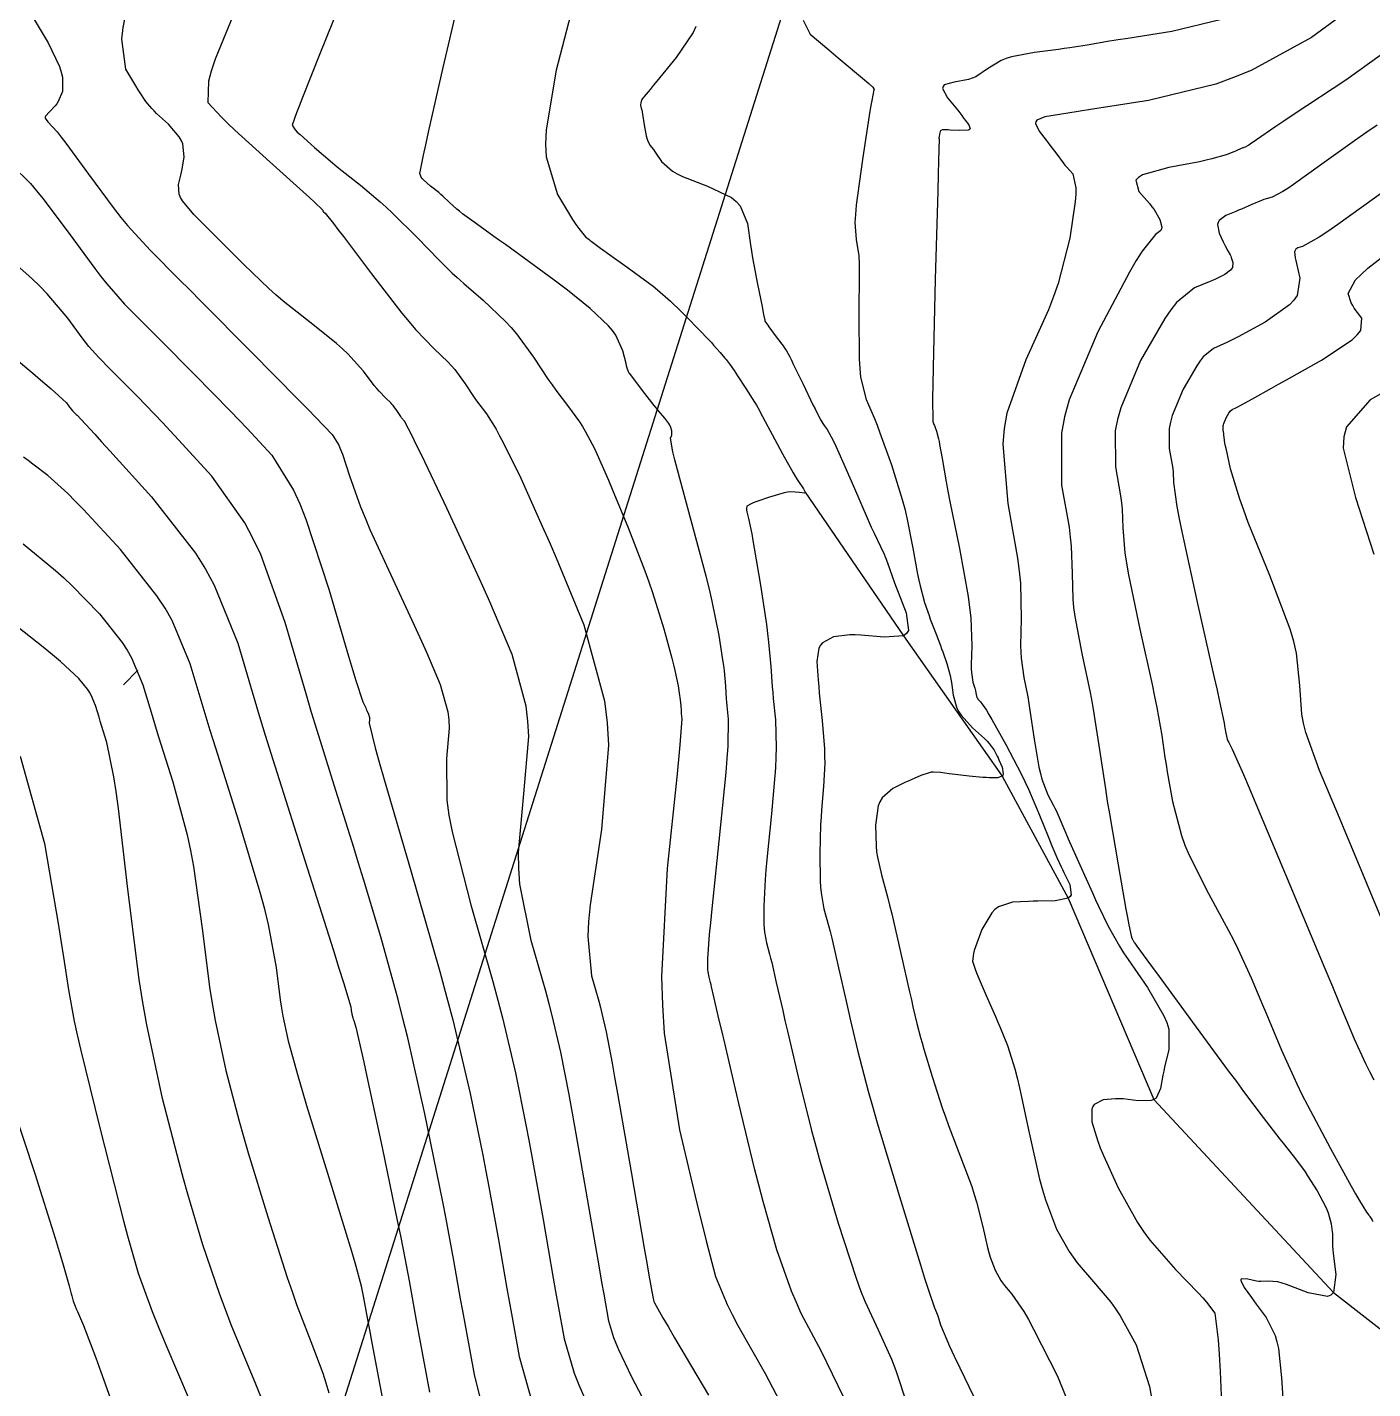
# Model space of a CAD drawing. Header units: metres. Extents: x 837475 to 838479, y 1189012 to 1191015.
# Drawn here: x 838097.3 to 838189.3, y 1189574.2 to 1189667.2 of the extents above; entities that cross this region are included whole.
import ezdxf

# ---------------------------------------------------------------- set-up
doc = ezdxf.new("R2010")
doc.units = ezdxf.units.M
doc.header["$LTSCALE"] = 0.3
for name, color, linetype in [('CORREDORVIA', 70, 'Continuous'), ('COTAS 10', 1, 'Continuous'), ('COTAS INT', 252, 'Continuous'), ('DRENAJE', 5, 'Continuous')]:
    doc.layers.add(name, color=color, linetype=linetype)

msp = doc.modelspace()

# ---------------------------------------------------------------- linework, layer by layer
at = {"layer": 'CORREDORVIA'}
msp.add_lwpolyline([(837910.67578, 1191000.96488), (838157.033, 1190996.193), (838237.174, 1190821.339), (838237.001, 1190602.875), (838240.0305, 1190437.1985), (838223.5365, 1190366.2715), (838212.196, 1190288.9195), (838227.642, 1189916.876), (838080.482, 1189451.8445), (837860.4834, 1189307.12351), (837593.19071, 1189234.39948), (837744.4868, 1189686.6093), (837750.277, 1189933.973), (837710.4905, 1190057.959), (837731.595, 1190134.414), (837885.383, 1190229.429), (837983.18356, 1190344.11971), (837817.55386, 1190502.18733), (837798.03286, 1190660.16958), (837963.57418, 1190795.98182)], close=True, dxfattribs=at)
at = {"layer": 'COTAS 10'}
for points in [[(838153.117, 1189573.681), (838151.605, 1189576.759), (838150.226, 1189579.369), (838149.886, 1189580.118), (838149.565, 1189580.877), (838148.557, 1189583.711), (838147.617, 1189587.013), (838147.339, 1189588.067), (838147.052, 1189589.182), (838145.951, 1189593.711), (838144.99, 1189597.823), (838144.792, 1189598.674), (838144.623, 1189599.4), (838144.257, 1189600.985), (838144.1, 1189601.66), (838144.063, 1189601.813), (838144.028, 1189601.952), (838143.924, 1189602.33), (838143.857, 1189602.695), (838143.845, 1189602.824), (838143.836, 1189602.967), (838143.829, 1189603.586), (838143.957, 1189605.244), (838144.034, 1189606.041), (838144.128, 1189606.985), (838144.617, 1189611.617), (838145.084, 1189616.293), (838145.164, 1189617.265), (838145.223, 1189618.097), (838145.258, 1189619.936), (838145.166, 1189620.846), (838145.144, 1189621.092), (838145.124, 1189621.336), (838145.067, 1189622.195), (838144.971, 1189623.238), (838144.927, 1189623.598), (838144.875, 1189623.989), (838144.623, 1189625.655), (838144.146, 1189627.994), (838143.952, 1189628.809), (838143.73, 1189629.696), (838142.708, 1189633.501), (838141.762, 1189636.966), (838141.59, 1189637.638), (838141.456, 1189638.185), (838141.294, 1189639.125), (838141.362, 1189639.281), (838141.373, 1189639.334), (838141.381, 1189639.391), (838141.38, 1189639.635), (838141.291, 1189639.932), (838141.244, 1189640.023), (838141.186, 1189640.119), (838140.894, 1189640.496), (838140.47, 1189641), (838140.329, 1189641.174), (838140.178, 1189641.364), (838139.544, 1189642.179), (838138.968, 1189642.931), (838138.853, 1189643.081), (838138.756, 1189643.206), (838138.504, 1189643.531), (838138.472, 1189643.575), (838138.42, 1189643.651), (838138.332, 1189643.917), (838138.294, 1189644.058), (838138.25, 1189644.228), (838138.041, 1189645.084), (838137.546, 1189646.166), (838137.322, 1189646.478), (838137.06, 1189646.796), (838135.8, 1189647.99), (838134.244, 1189649.227), (838133.796, 1189649.571), (838133.34, 1189649.917), (838131.631, 1189651.176), (838130.008, 1189652.342), (838129.607, 1189652.63), (838129.226, 1189652.903), (838128.025, 1189653.76), (838127.091, 1189654.449), (838126.879, 1189654.615), (838126.688, 1189654.77), (838126.164, 1189655.241), (838125.733, 1189655.654), (838125.599, 1189655.772), (838125.459, 1189655.893), (838124.902, 1189656.342), (838124.425, 1189656.754), (838124.335, 1189656.851), (838124.263, 1189656.94), (838124.159, 1189657.201), (838124.414, 1189658.44), (838124.57, 1189659.145), (838124.762, 1189660.009), (838125.763, 1189664.436), (838126.829, 1189668.995)], [(838189.001, 1189669.379), (838185.081, 1189666.491), (838180.952, 1189664.237), (838179.756, 1189663.742), (838178.537, 1189663.304), (838173.944, 1189662.191), (838169.973, 1189661.563), (838169.146, 1189661.431), (838168.437, 1189661.318), (838166.861, 1189661.06), (838166.311, 1189660.827), (838166.248, 1189660.729), (838166.225, 1189660.617), (838166.465, 1189660.091), (838166.951, 1189659.47), (838167.083, 1189659.299), (838167.213, 1189659.127), (838167.674, 1189658.507), (838168.117, 1189657.924), (838168.236, 1189657.776), (838168.354, 1189657.633), (838168.767, 1189657.164), (838168.982, 1189656.229), (838168.975, 1189655.792), (838168.939, 1189655.278), (838168.57, 1189652.782), (838167.768, 1189649.684), (838167.46, 1189648.791), (838167.114, 1189647.883), (838165.552, 1189644.476), (838164.265, 1189640.84), (838164.093, 1189639.787), (838164, 1189638.714), (838164.33, 1189634.671), (838164.988, 1189630.925), (838165.103, 1189630.038), (838165.189, 1189629.217), (838165.255, 1189626.795), (838165.206, 1189624.968), (838165.218, 1189624.521), (838165.243, 1189624.101), (838165.425, 1189622.796), (838165.69, 1189621.458), (838165.766, 1189621.016), (838165.843, 1189620.543), (838166.132, 1189618.576), (838166.456, 1189616.674), (838166.555, 1189616.241), (838166.659, 1189615.849), (838167.072, 1189614.773), (838167.457, 1189614.042), (838167.545, 1189613.867), (838167.624, 1189613.705), (838167.84, 1189613.217), (838168.153, 1189612.476), (838168.293, 1189612.154), (838168.456, 1189611.78), (838169.24, 1189610.007), (838170.108, 1189608.081), (838170.325, 1189607.611), (838170.532, 1189607.169), (838171.196, 1189605.798), (838171.969, 1189604.432), (838172.245, 1189603.991), (838172.548, 1189603.525), (838173.866, 1189601.615), (838175, 1189599.697), (838175.187, 1189599.224), (838175.32, 1189598.776), (838175.339, 1189597.371), (838175.045, 1189596.209), (838174.979, 1189595.915), (838174.92, 1189595.633), (838174.766, 1189594.714), (838174.466, 1189594.076), (838174.315, 1189593.971), (838174.135, 1189593.896), (838173.242, 1189593.885), (838172.214, 1189594.012), (838171.949, 1189594.024), (838171.692, 1189594.026), (838170.836, 1189593.951), (838170.232, 1189593.637), (838170.134, 1189593.488), (838170.066, 1189593.312), (838170.074, 1189592.454), (838170.472, 1189591.133), (838170.651, 1189590.666), (838170.86, 1189590.155), (838171.864, 1189587.942), (838173.194, 1189585.567), (838173.608, 1189584.953), (838174.043, 1189584.359), (838175.781, 1189582.374), (838177.33, 1189580.785), (838177.646, 1189580.44), (838177.913, 1189580.137), (838178.47, 1189579.386), (838178.71, 1189577.561), (838178.778, 1189576.58), (838178.846, 1189575.392), (838179.097, 1189569.386)], [(838096.279, 1189657.794), (838097.572, 1189656.505), (838097.985, 1189656.024), (838098.422, 1189655.488), (838100.199, 1189653.106), (838101.958, 1189650.703), (838102.383, 1189650.155), (838102.781, 1189649.658), (838103.998, 1189648.285), (838105.364, 1189646.914), (838105.856, 1189646.418), (838106.398, 1189645.872), (838108.769, 1189643.478), (838111.22, 1189640.974), (838111.812, 1189640.358), (838112.367, 1189639.776), (838114.06, 1189637.955), (838115.538, 1189635.578), (838115.958, 1189634.646), (838116.383, 1189633.595), (838117.955, 1189628.809), (838119.285, 1189624.248), (838119.557, 1189623.339), (838119.788, 1189622.583), (838120.275, 1189621.129), (838120.465, 1189620.722), (838120.509, 1189620.626), (838120.549, 1189620.537), (838120.662, 1189620.275), (838120.723, 1189620.052), (838120.731, 1189619.987), (838120.734, 1189619.921), (838120.713, 1189619.674), (838121.117, 1189617.985), (838121.389, 1189617.01), (838121.729, 1189615.816), (838123.535, 1189609.674), (838125.532, 1189602.721), (838125.992, 1189601.016), (838126.413, 1189599.407), (838127.599, 1189594.39), (838128.458, 1189590.183), (838128.673, 1189589.085), (838128.878, 1189588.015), (838129.534, 1189584.39), (838130.111, 1189581.076), (838130.266, 1189580.203), (838130.418, 1189579.348), (838130.953, 1189576.42), (838131.862, 1189573.198)], [(838191.995, 1189643.391), (838189.092, 1189641.748), (838187.467, 1189639.893), (838187.297, 1189639.208), (838187.249, 1189638.449), (838188.087, 1189635.085), (838189.336, 1189631.21)], [(838114.575, 1189570.544), (838112.965, 1189574.539), (838111.284, 1189578.598), (838110.879, 1189579.645), (838110.499, 1189580.659), (838109.344, 1189584.042), (838108.322, 1189587.502), (838108.026, 1189588.563), (838107.725, 1189589.67), (838106.593, 1189594.042), (838105.518, 1189599.073), (838105.252, 1189600.595), (838105.001, 1189602.173), (838104.213, 1189608.338), (838103.572, 1189613.844), (838103.414, 1189615.007), (838103.264, 1189616.012), (838102.793, 1189618.338), (838102.419, 1189619.519), (838102.33, 1189619.804), (838102.249, 1189620.07), (838102.008, 1189620.878), (838101.714, 1189621.579), (838101.599, 1189621.778), (838101.469, 1189621.98), (838100.878, 1189622.726), (838099.618, 1189623.88), (838099.066, 1189624.338), (838098.427, 1189624.858), (838095.388, 1189627.236)]]:
    msp.add_lwpolyline(points, dxfattribs=at)
at = {"layer": 'COTAS INT'}
for points in [[(838111.809, 1189668.933), (838110.185, 1189664.995), (838109.915, 1189664.188), (838109.723, 1189663.504), (838109.68, 1189662.055), (838110.612, 1189661.039), (838111.034, 1189660.628), (838111.528, 1189660.16), (838113.907, 1189658), (838116.194, 1189655.954), (838116.629, 1189655.558), (838116.979, 1189655.236), (838117.53, 1189654.69), (838117.55, 1189654.618), (838117.565, 1189654.596), (838117.584, 1189654.573), (838117.69, 1189654.48), (838118.258, 1189653.787), (838118.568, 1189653.384), (838118.945, 1189652.891), (838120.858, 1189650.351), (838122.944, 1189647.658), (838123.429, 1189647.069), (838123.874, 1189646.548), (838125.148, 1189645.23), (838126.088, 1189644.33), (838126.323, 1189644.072), (838126.547, 1189643.81), (838127.263, 1189642.834), (838127.876, 1189641.909), (838128.036, 1189641.68), (838128.191, 1189641.463), (838128.712, 1189640.777), (838129.37, 1189639.734), (838129.611, 1189639.291), (838129.878, 1189638.781), (838131.055, 1189636.385), (838132.533, 1189633.129), (838132.991, 1189632.077), (838133.469, 1189630.961), (838135.368, 1189626.385), (838136.789, 1189621.201), (838136.966, 1189619.701), (838137.049, 1189618.172), (838136.564, 1189612.418), (838135.792, 1189607.272), (838135.694, 1189606.128), (838135.645, 1189605.104), (838135.884, 1189602.418), (838136.383, 1189600.68), (838136.498, 1189600.254), (838136.603, 1189599.852), (838136.9, 1189598.597), (838137.301, 1189596.462), (838137.472, 1189595.504), (838137.669, 1189594.387), (838138.597, 1189589.028), (838139.493, 1189583.831), (838139.67, 1189582.816), (838139.815, 1189581.984), (838140.082, 1189580.512), (838140.137, 1189580.28), (838140.149, 1189580.23), (838140.16, 1189580.187), (838140.188, 1189580.082), (838140.767, 1189579.076), (838141.125, 1189578.465), (838141.568, 1189577.709), (838143.885, 1189573.778)], [(838118.724, 1189668.803), (838117.338, 1189665.369), (838116.156, 1189662.385), (838115.928, 1189661.804), (838115.743, 1189661.329), (838115.433, 1189660.499), (838115.649, 1189660.182), (838115.795, 1189660.03), (838115.98, 1189659.851), (838116.96, 1189658.972), (838118.188, 1189657.933), (838118.529, 1189657.653), (838118.87, 1189657.375), (838120.104, 1189656.401), (838121.453, 1189655.27), (838121.867, 1189654.894), (838122.298, 1189654.491), (838123.998, 1189652.808), (838125.465, 1189651.306), (838125.748, 1189651.017), (838125.978, 1189650.783), (838126.367, 1189650.395), (838126.719, 1189650.095), (838126.927, 1189649.917), (838127.182, 1189649.697), (838128.501, 1189648.557), (838130.02, 1189647.101), (838130.4, 1189646.682), (838130.764, 1189646.255), (838131.933, 1189644.656), (838132.942, 1189643.137), (838133.203, 1189642.761), (838133.458, 1189642.404), (838134.314, 1189641.277), (838135.078, 1189640.231), (838135.275, 1189639.925), (838135.464, 1189639.612), (838136.094, 1189638.422), (838136.808, 1189636.833), (838137.051, 1189636.268), (838137.313, 1189635.649), (838138.422, 1189632.964), (838139.543, 1189630.066), (838139.813, 1189629.313), (838140.066, 1189628.581), (838140.831, 1189626.118), (838141.377, 1189624.107), (838141.492, 1189623.66), (838141.59, 1189623.261), (838141.813, 1189622.217), (838141.912, 1189621.564), (838141.932, 1189621.411), (838141.949, 1189621.27), (838141.987, 1189620.861), (838142.009, 1189620.524), (838142.025, 1189620.332), (838142.062, 1189619.975), (838141.932, 1189618.187), (838141.836, 1189617.188), (838141.714, 1189615.971), (838141.057, 1189609.756), (838140.682, 1189602.369), (838140.738, 1189600.413), (838140.864, 1189598.496), (838141.897, 1189591.897), (838143.18, 1189586.502), (838143.464, 1189585.345), (838143.717, 1189584.334), (838144.373, 1189581.897), (838145.166, 1189579.977), (838145.506, 1189579.291), (838145.897, 1189578.539), (838147.745, 1189575.268), (838149.743, 1189571.48)], [(838139.849, 1189572.726), (838138.646, 1189575.008), (838137.76, 1189576.872), (838137.576, 1189577.306), (838137.419, 1189577.704), (838137.076, 1189578.843), (838136.751, 1189580.675), (838136.606, 1189581.51), (838136.437, 1189582.486), (838135.626, 1189587.195), (838134.757, 1189592.157), (838134.551, 1189593.292), (838134.361, 1189594.325), (838133.799, 1189597.195), (838133.206, 1189599.703), (838132.996, 1189600.508), (838132.766, 1189601.36), (838131.768, 1189604.837), (838131.006, 1189608.675), (838130.925, 1189609.755), (838130.901, 1189610.843), (838131.281, 1189614.837), (838131.61, 1189618.755), (838131.554, 1189619.796), (838131.434, 1189620.818), (838130.466, 1189624.348), (838128.94, 1189627.953), (838128.468, 1189629.022), (838127.975, 1189630.122), (838126.015, 1189634.348), (838124.292, 1189637.95), (838123.948, 1189638.656), (838123.662, 1189639.236), (838123.109, 1189640.277), (838122.923, 1189640.522), (838122.868, 1189640.6), (838122.811, 1189640.681), (838122.592, 1189641.011), (838122.337, 1189641.36), (838122.257, 1189641.453), (838122.173, 1189641.545), (838121.837, 1189641.867), (838121.383, 1189642.337), (838121.224, 1189642.523), (838121.051, 1189642.733), (838120.306, 1189643.694), (838119.249, 1189644.88), (838118.879, 1189645.231), (838118.475, 1189645.593), (838116.737, 1189646.986), (838114.84, 1189648.485), (838114.336, 1189648.914), (838113.842, 1189649.349), (838112.135, 1189650.973), (838110.612, 1189652.51), (838110.233, 1189652.891), (838109.873, 1189653.253), (838108.73, 1189654.399), (838107.947, 1189655.334), (838107.814, 1189655.563), (838107.718, 1189655.778), (838107.672, 1189656.448), (838107.849, 1189657.094), (838107.892, 1189657.294), (838107.933, 1189657.504), (838108.06, 1189658.34), (838107.965, 1189659.226), (838107.866, 1189659.467), (838107.735, 1189659.706), (838106.999, 1189660.555), (838106.187, 1189661.304), (838106.008, 1189661.481), (838105.849, 1189661.644), (838105.44, 1189662.119), (838105.063, 1189662.694), (838104.923, 1189662.919), (838104.769, 1189663.172), (838104.084, 1189664.327), (838103.801, 1189666.364), (838103.899, 1189667.174), (838104.074, 1189668.091)], [(838134.463, 1189668.01), (838133.487, 1189664.258), (838132.787, 1189660.167), (838132.759, 1189659.209), (838132.802, 1189658.326), (838133.559, 1189655.766), (838134.6, 1189654.065), (838134.823, 1189653.723), (838135.018, 1189653.437), (838135.484, 1189652.869), (838135.742, 1189652.681), (838135.805, 1189652.633), (838135.865, 1189652.587), (838136.052, 1189652.44), (838136.5, 1189652.109), (838136.725, 1189651.947), (838136.993, 1189651.756), (838138.323, 1189650.811), (838139.76, 1189649.761), (838140.096, 1189649.502), (838140.404, 1189649.258), (838141.292, 1189648.49), (838142.02, 1189647.784), (838142.436, 1189647.368), (838143.212, 1189646.572), (838143.919, 1189645.827), (838144.084, 1189645.648), (838144.237, 1189645.482), (838144.68, 1189644.981), (838145.004, 1189644.595), (838145.081, 1189644.5), (838145.153, 1189644.411), (838145.367, 1189644.135), (838145.642, 1189643.739), (838145.752, 1189643.575), (838145.876, 1189643.387), (838146.446, 1189642.511), (838147.025, 1189641.591), (838147.155, 1189641.376), (838147.272, 1189641.177), (838147.583, 1189640.6), (838147.929, 1189639.927), (838148.067, 1189639.667), (838148.223, 1189639.375), (838148.941, 1189638.057), (838149.67, 1189636.763), (838149.833, 1189636.487), (838149.979, 1189636.247), (838150.367, 1189635.676), (838150.497, 1189635.431), (838150.481, 1189635.396), (838150.441, 1189635.376), (838150.111, 1189635.422), (838149.504, 1189635.46), (838149.291, 1189635.434), (838149.057, 1189635.392), (838148.051, 1189635.109), (838147.124, 1189634.778), (838146.941, 1189634.706), (838146.79, 1189634.642), (838146.508, 1189634.484), (838146.48, 1189634.291), (838146.488, 1189634.207), (838146.503, 1189634.108), (838146.614, 1189633.639), (838146.835, 1189632.603), (838146.919, 1189632.147), (838147.013, 1189631.617), (838147.434, 1189629.093), (838147.839, 1189626.413), (838147.922, 1189625.785), (838147.994, 1189625.207), (838148.148, 1189623.529), (838148.239, 1189622.148), (838148.271, 1189621.756), (838148.306, 1189621.36), (838148.454, 1189619.898), (838148.514, 1189618.008), (838148.492, 1189617.342), (838148.454, 1189616.616), (838148.178, 1189613.479), (838147.865, 1189610.359), (838147.803, 1189609.643), (838147.752, 1189608.991), (838147.657, 1189607.172), (838147.672, 1189605.934), (838147.689, 1189605.649), (838147.713, 1189605.389), (838147.848, 1189604.66), (838148.056, 1189603.904), (838148.126, 1189603.626), (838148.201, 1189603.32), (838148.515, 1189601.969), (838148.955, 1189600.043), (838149.109, 1189599.374), (838149.278, 1189598.646), (838150.006, 1189595.526), (838150.924, 1189591.861), (838151.213, 1189590.789), (838151.517, 1189589.693), (838152.742, 1189585.526), (838153.964, 1189581.777), (838154.267, 1189580.944), (838154.555, 1189580.199), (838155.465, 1189578.249), (838156.384, 1189576.241), (838156.677, 1189575.46), (838156.988, 1189574.581), (838158.249, 1189570.594)], [(838097.816, 1189667.712), (838098.765, 1189666.11), (838099.545, 1189664.498), (838099.671, 1189664.123), (838099.758, 1189663.78), (838099.749, 1189662.799), (838099.454, 1189662.114), (838099.36, 1189661.956), (838099.262, 1189661.813), (838098.866, 1189661.411), (838098.589, 1189661.117), (838098.566, 1189661.042), (838098.566, 1189660.969), (838098.758, 1189660.726), (838099.39, 1189660.039), (838099.667, 1189659.687), (838099.989, 1189659.263), (838101.52, 1189657.148), (838103.278, 1189654.783), (838103.743, 1189654.203), (838104.198, 1189653.654), (838105.763, 1189651.943), (838107.732, 1189649.967), (838108.442, 1189649.252), (838109.223, 1189648.464), (838112.641, 1189645.013), (838115.852, 1189641.759), (838116.503, 1189641.096), (838117.051, 1189640.535), (838118.171, 1189639.37), (838118.626, 1189638.638), (838118.755, 1189638.351), (838118.886, 1189638.027), (838119.37, 1189636.554), (838120.121, 1189634.429), (838120.42, 1189633.696), (838120.759, 1189632.899), (838122.312, 1189629.495), (838123.912, 1189626.072), (838124.28, 1189625.263), (838124.617, 1189624.515), (838125.564, 1189622.312), (838126.078, 1189620.435), (838126.142, 1189619.892), (838126.172, 1189619.338), (838125.997, 1189617.255), (838126.009, 1189614.414), (838126.157, 1189613.383), (838126.368, 1189612.245), (838127.651, 1189607.255), (838129.149, 1189602.041), (838129.494, 1189600.762), (838129.81, 1189599.555), (838130.699, 1189595.792), (838131.409, 1189592.254), (838131.612, 1189591.189), (838131.817, 1189590.086), (838132.58, 1189585.792), (838133.274, 1189581.781), (838133.436, 1189580.856), (838133.585, 1189580.011), (838134.015, 1189577.632), (838134.717, 1189575.299), (838135.038, 1189574.485), (838135.414, 1189573.597)], [(838143.012, 1189667.223), (838142.845, 1189666.83), (838141.679, 1189665.108), (838140.366, 1189663.511), (838140.107, 1189663.197), (838139.893, 1189662.938), (838139.499, 1189662.464), (838139.413, 1189662.363), (838139.395, 1189662.339), (838139.378, 1189662.317), (838139.336, 1189662.253), (838139.307, 1189662.186), (838139.298, 1189662.162), (838139.29, 1189662.135), (838139.257, 1189662.017), (838139.238, 1189661.896), (838139.238, 1189661.867), (838139.24, 1189661.839), (838139.268, 1189661.755), (838139.328, 1189661.524), (838139.351, 1189661.403), (838139.377, 1189661.258), (838139.492, 1189660.531), (838139.634, 1189659.776), (838139.676, 1189659.614), (838139.72, 1189659.472), (838139.888, 1189659.129), (838140.117, 1189658.83), (838140.199, 1189658.715), (838140.289, 1189658.587), (838140.682, 1189658.012), (838141.434, 1189657.35), (838141.75, 1189657.168), (838142.114, 1189656.987), (838143.817, 1189656.335), (838145.46, 1189655.55), (838145.785, 1189655.285), (838146.054, 1189654.998), (838146.56, 1189653.79), (838146.748, 1189652.335), (838146.817, 1189651.894), (838146.894, 1189651.436), (838147.233, 1189649.643), (838147.544, 1189648.109), (838147.603, 1189647.815), (838147.65, 1189647.577), (838147.724, 1189647.188), (838147.725, 1189647.163), (838147.726, 1189647.155), (838147.729, 1189647.147), (838147.742, 1189647.111), (838147.861, 1189646.939), (838147.929, 1189646.845), (838148.013, 1189646.73), (838148.445, 1189646.146), (838148.888, 1189645.548), (838148.979, 1189645.425), (838149.056, 1189645.32), (838149.217, 1189645.09), (838149.434, 1189644.673), (838149.545, 1189644.449), (838149.678, 1189644.179), (838150.345, 1189642.808), (838151.023, 1189641.413), (838151.163, 1189641.127), (838151.284, 1189640.883), (838151.548, 1189640.363), (838151.695, 1189640.121), (838151.742, 1189640.052), (838151.791, 1189639.982), (838151.989, 1189639.726), (838152.395, 1189638.973), (838152.575, 1189638.591), (838152.784, 1189638.134), (838153.785, 1189635.854), (838154.792, 1189633.535), (838155.006, 1189633.052), (838155.192, 1189632.639), (838155.628, 1189631.721), (838155.88, 1189631.199), (838155.95, 1189631.034), (838156.02, 1189630.861), (838156.272, 1189630.163), (838156.597, 1189629.251), (838156.712, 1189628.943), (838156.839, 1189628.611), (838157.386, 1189627.21), (838157.536, 1189626.005), (838157.412, 1189625.796), (838157.216, 1189625.641), (838155.909, 1189625.534), (838154.294, 1189625.687), (838153.904, 1189625.697), (838153.538, 1189625.692), (838152.424, 1189625.558), (838151.668, 1189625.162), (838151.529, 1189624.993), (838151.421, 1189624.797), (838151.282, 1189623.874), (838151.374, 1189622.594), (838151.412, 1189622.173), (838151.454, 1189621.723), (838151.651, 1189619.859), (838151.804, 1189617.918), (838151.819, 1189617.419), (838151.823, 1189616.938), (838151.739, 1189615.34), (838151.602, 1189613.733), (838151.573, 1189613.245), (838151.547, 1189612.739), (838151.486, 1189610.757), (838151.507, 1189608.901), (838151.534, 1189608.473), (838151.57, 1189608.084), (838151.772, 1189606.99), (838152.084, 1189605.855), (838152.189, 1189605.44), (838152.301, 1189604.98), (838152.772, 1189602.954), (838153.287, 1189600.686), (838153.427, 1189600.074), (838153.566, 1189599.469), (838154.06, 1189597.341), (838154.796, 1189594.541), (838155.088, 1189593.512), (838155.418, 1189592.373), (838156.927, 1189587.341), (838158.363, 1189582.678), (838158.648, 1189581.77), (838158.883, 1189581.029), (838159.325, 1189579.739), (838159.461, 1189579.44), (838159.505, 1189579.324), (838159.551, 1189579.193), (838159.739, 1189578.599), (838160.352, 1189577.136), (838160.667, 1189576.457), (838161.044, 1189575.659), (838162.928, 1189571.788)], [(838150.344, 1189667.664), (838150.832, 1189666.721), (838152.105, 1189665.631), (838152.428, 1189665.356), (838152.74, 1189665.093), (838154.537, 1189663.594), (838154.695, 1189663.459), (838154.828, 1189663.343), (838155.103, 1189663.086), (838155.184, 1189662.98), (838155.196, 1189662.96), (838155.202, 1189662.943), (838155.186, 1189662.917), (838155.035, 1189662.185), (838154.958, 1189661.724), (838154.864, 1189661.151), (838154.396, 1189658.147), (838153.983, 1189655.038), (838153.925, 1189654.399), (838153.892, 1189653.856), (838153.972, 1189652.692), (838154.145, 1189651.576), (838154.17, 1189651.063), (838154.184, 1189650.46), (838154.151, 1189647.547), (838154.169, 1189644.537), (838154.215, 1189643.875), (838154.279, 1189643.286), (838154.66, 1189641.777), (838155.225, 1189640.467), (838155.406, 1189640.005), (838155.597, 1189639.498), (838156.376, 1189637.309), (838157.117, 1189634.931), (838157.286, 1189634.307), (838157.438, 1189633.697), (838157.852, 1189631.617), (838158.161, 1189629.841), (838158.247, 1189629.422), (838158.333, 1189629.036), (838158.642, 1189627.905), (838158.951, 1189627.012), (838159.037, 1189626.776), (838159.122, 1189626.543), (838159.429, 1189625.743), (838159.728, 1189624.966), (838159.808, 1189624.749), (838159.887, 1189624.531), (838160.164, 1189623.734), (838160.395, 1189622.915), (838160.446, 1189622.682), (838160.491, 1189622.446), (838160.604, 1189621.573), (838160.853, 1189620.692), (838160.983, 1189620.452), (838161.14, 1189620.213), (838161.928, 1189619.36), (838162.739, 1189618.612), (838162.911, 1189618.438), (838163.06, 1189618.278), (838163.406, 1189617.822), (838163.607, 1189617.423), (838163.664, 1189617.3), (838163.722, 1189617.171), (838163.935, 1189616.658), (838164.02, 1189616.212), (838163.997, 1189616.126), (838163.953, 1189616.055), (838163.629, 1189615.933), (838163.053, 1189615.94), (838162.852, 1189615.951), (838162.632, 1189615.966), (838161.686, 1189616.051), (838160.74, 1189616.158), (838160.52, 1189616.187), (838160.318, 1189616.214), (838159.739, 1189616.309), (838159.251, 1189616.331), (838159.106, 1189616.314), (838158.957, 1189616.285), (838158.382, 1189616.097), (838157.722, 1189615.806), (838157.519, 1189615.713), (838157.306, 1189615.614), (838156.466, 1189615.212), (838155.739, 1189614.561), (838155.598, 1189614.306), (838155.483, 1189614.019), (838155.286, 1189612.708), (838155.333, 1189611.262), (838155.372, 1189610.889), (838155.422, 1189610.528), (838155.696, 1189609.32), (838156.113, 1189607.807), (838156.252, 1189607.253), (838156.402, 1189606.64), (838157.029, 1189603.938), (838157.619, 1189601.328), (838157.744, 1189600.774), (838157.854, 1189600.291), (838158.115, 1189599.156), (838158.368, 1189598.201), (838158.474, 1189597.833), (838158.594, 1189597.42), (838159.156, 1189595.551), (838159.857, 1189593.394), (838160.066, 1189592.798), (838160.28, 1189592.202), (838161.107, 1189590.058), (838161.866, 1189588.024), (838162.038, 1189587.499), (838162.193, 1189586.99), (838162.616, 1189585.288), (838162.938, 1189583.863), (838163.029, 1189583.528), (838163.122, 1189583.219), (838163.465, 1189582.319), (838163.853, 1189581.626), (838163.974, 1189581.447), (838164.101, 1189581.273), (838164.609, 1189580.693), (838165.42, 1189579.502), (838165.738, 1189578.944), (838166.097, 1189578.285), (838167.733, 1189575.081), (838169.29, 1189571.203)], [(838178.924, 1189667.721), (838175.546, 1189666.902), (838172.537, 1189666.425), (838171.872, 1189666.319), (838171.281, 1189666.223), (838169.757, 1189665.97), (838168.567, 1189665.782), (838168.187, 1189665.728), (838167.786, 1189665.672), (838166.152, 1189665.46), (838164.578, 1189665.155), (838164.214, 1189665.04), (838163.881, 1189664.912), (838162.936, 1189664.341), (838162.138, 1189663.804), (838161.897, 1189663.697), (838161.647, 1189663.608), (838160.674, 1189663.441), (838159.979, 1189663.245), (838159.904, 1189663.139), (838159.88, 1189663.009), (838160.221, 1189662.353), (838160.778, 1189661.681), (838160.891, 1189661.541), (838160.986, 1189661.422), (838161.18, 1189661.159), (838161.302, 1189660.983), (838161.351, 1189660.918), (838161.408, 1189660.847), (838161.67, 1189660.53), (838161.762, 1189660.249), (838161.712, 1189660.199), (838161.629, 1189660.161), (838161.056, 1189660.127), (838160.396, 1189660.163), (838160.258, 1189660.169), (838160.14, 1189660.174), (838159.876, 1189660.181), (838159.76, 1189660.135), (838159.735, 1189660.106), (838159.713, 1189660.071), (838159.658, 1189659.887), (838159.633, 1189659.697), (838159.629, 1189659.658), (838159.627, 1189659.625), (838159.632, 1189659.554), (838159.602, 1189658.067), (838159.579, 1189657.141), (838159.548, 1189655.992), (838159.38, 1189649.986), (838159.225, 1189643.956), (838159.201, 1189642.793), (838159.187, 1189641.848), (838159.205, 1189640.265), (838159.289, 1189640.07), (838159.316, 1189640.001), (838159.344, 1189639.925), (838159.46, 1189639.599), (838159.595, 1189639.091), (838159.635, 1189638.9), (838159.676, 1189638.688), (838159.837, 1189637.744), (838160.122, 1189636.142), (838160.241, 1189635.515), (838160.378, 1189634.81), (838161.022, 1189631.6), (838161.614, 1189628.312), (838161.719, 1189627.557), (838161.798, 1189626.869), (838161.872, 1189624.946), (838161.828, 1189623.663), (838161.833, 1189623.379), (838161.845, 1189623.126), (838161.95, 1189622.468), (838162.077, 1189622.06), (838162.103, 1189621.965), (838162.125, 1189621.877), (838162.169, 1189621.625), (838162.225, 1189621.424), (838162.255, 1189621.369), (838162.291, 1189621.315), (838162.47, 1189621.121), (838162.868, 1189620.558), (838163.042, 1189620.271), (838163.243, 1189619.927), (838164.198, 1189618.213), (838165.24, 1189616.205), (838165.496, 1189615.677), (838165.738, 1189615.161), (838166.496, 1189613.396), (838167.082, 1189611.926), (838167.216, 1189611.596), (838167.337, 1189611.298), (838167.675, 1189610.502), (838167.967, 1189609.866), (838168.06, 1189609.671), (838168.158, 1189609.466), (838168.557, 1189608.657), (838168.668, 1189607.959), (838168.585, 1189607.825), (838168.452, 1189607.716), (838167.561, 1189607.539), (838166.376, 1189607.518), (838166.059, 1189607.509), (838165.746, 1189607.498), (838164.654, 1189607.446), (838163.688, 1189607.122), (838163.454, 1189606.941), (838163.235, 1189606.719), (838162.566, 1189605.586), (838162.118, 1189604.405), (838162.039, 1189604.153), (838161.979, 1189603.933), (838161.924, 1189603.411), (838162.111, 1189602.864), (838162.203, 1189602.63), (838162.314, 1189602.358), (838162.862, 1189601.077), (838163.486, 1189599.632), (838163.646, 1189599.257), (838163.799, 1189598.894), (838164.304, 1189597.672), (838164.815, 1189596.057), (838164.972, 1189595.445), (838165.136, 1189594.761), (838165.787, 1189591.698), (838166.498, 1189588.545), (838166.701, 1189587.804), (838166.906, 1189587.12), (838167.664, 1189585.13), (838168.523, 1189583.596), (838168.791, 1189583.2), (838169.072, 1189582.816), (838170.195, 1189581.534), (838171.375, 1189580.144), (838171.692, 1189579.692), (838172.005, 1189579.211), (838173.102, 1189577.234), (838174, 1189574.382), (838174.188, 1189573.35)], [(838191.389, 1189666.42), (838187.423, 1189663.575), (838183.902, 1189661.248), (838183.184, 1189660.77), (838182.578, 1189660.365), (838181.32, 1189659.505), (838180.878, 1189659.191), (838180.787, 1189659.13), (838180.71, 1189659.08), (838180.544, 1189658.993), (838180.449, 1189658.968), (838180.416, 1189658.957), (838180.381, 1189658.944), (838180.23, 1189658.881), (838179.976, 1189658.772), (838179.875, 1189658.73), (838179.761, 1189658.683), (838179.242, 1189658.469), (838178.274, 1189658.187), (838177.878, 1189658.097), (838177.426, 1189658.001), (838175.332, 1189657.614), (838173.521, 1189657.105), (838173.248, 1189656.933), (838173.074, 1189656.747), (838173.272, 1189655.962), (838174.006, 1189655.139), (838174.171, 1189654.93), (838174.32, 1189654.728), (838174.716, 1189654.066), (838174.847, 1189653.537), (838174.827, 1189653.419), (838174.784, 1189653.314), (838174.426, 1189653.037), (838173.506, 1189651.899), (838173.109, 1189651.251), (838172.649, 1189650.458), (838170.473, 1189646.393), (838168.525, 1189641.741), (838168.209, 1189640.579), (838167.99, 1189639.471), (838168.008, 1189635.922), (838168.512, 1189633.055), (838168.6, 1189632.376), (838168.666, 1189631.748), (838168.717, 1189629.895), (838168.762, 1189628.129), (838168.824, 1189627.555), (838168.908, 1189626.945), (838169.39, 1189624.436), (838169.955, 1189621.753), (838170.091, 1189621.034), (838170.219, 1189620.325), (838170.605, 1189617.847), (838170.998, 1189615.177), (838171.129, 1189614.347), (838171.271, 1189613.477), (838171.862, 1189610.006), (838172.402, 1189606.98), (838172.511, 1189606.39), (838172.601, 1189605.907), (838172.781, 1189605.062), (838172.837, 1189604.937), (838172.85, 1189604.909), (838172.861, 1189604.884), (838172.892, 1189604.819), (838172.945, 1189604.734), (838172.97, 1189604.697), (838173, 1189604.653), (838173.147, 1189604.446), (838173.837, 1189603.501), (838174.209, 1189602.993), (838174.661, 1189602.377), (838176.947, 1189599.26), (838179.392, 1189595.939), (838179.943, 1189595.194), (838180.44, 1189594.525), (838181.78, 1189592.741), (838182.694, 1189591.555), (838182.922, 1189591.263), (838183.139, 1189590.987), (838183.833, 1189590.122), (838184.461, 1189589.291), (838184.637, 1189589.037), (838184.814, 1189588.772), (838185.459, 1189587.728), (838186.003, 1189586.709), (838186.115, 1189586.46), (838186.211, 1189586.225), (838186.42, 1189585.496), (838186.495, 1189584.949), (838186.505, 1189584.829), (838186.512, 1189584.723), (838186.501, 1189584.455), (838186.514, 1189583.975), (838186.536, 1189583.736), (838186.566, 1189583.45), (838186.737, 1189582.033), (838186.582, 1189580.795), (838186.405, 1189580.621), (838186.17, 1189580.521), (838184.84, 1189580.772), (838183.38, 1189581.34), (838183.064, 1189581.44), (838182.785, 1189581.515), (838182.098, 1189581.579), (838181.619, 1189581.537), (838181.473, 1189581.546), (838181.321, 1189581.563), (838180.722, 1189581.697), (838180.296, 1189581.728), (838180.253, 1189581.68), (838180.242, 1189581.607), (838180.475, 1189581.142), (838180.977, 1189580.448), (838181.137, 1189580.231), (838181.305, 1189580.003), (838181.985, 1189579.091), (838182.593, 1189577.861), (838182.714, 1189577.432), (838182.816, 1189576.966), (838183.017, 1189574.962), (838183.186, 1189572.543)], [(838189.563, 1189660.493), (838188.868, 1189660.015), (838188.184, 1189659.538), (838185.793, 1189657.828), (838183.855, 1189656.449), (838183.456, 1189656.18), (838183.116, 1189655.961), (838182.388, 1189655.582), (838181.971, 1189655.47), (838181.827, 1189655.421), (838181.672, 1189655.364), (838181.01, 1189655.088), (838180.286, 1189654.772), (838180.092, 1189654.689), (838179.9, 1189654.607), (838179.231, 1189654.328), (838178.764, 1189653.98), (838178.7, 1189653.856), (838178.665, 1189653.719), (838178.774, 1189653.122), (838179.045, 1189652.526), (838179.111, 1189652.39), (838179.174, 1189652.266), (838179.368, 1189651.921), (838179.523, 1189651.638), (838179.56, 1189651.553), (838179.594, 1189651.464), (838179.699, 1189651.12), (838179.669, 1189650.772), (838179.62, 1189650.681), (838179.552, 1189650.593), (838179.156, 1189650.295), (838178.526, 1189649.986), (838178.311, 1189649.891), (838178.078, 1189649.792), (838177.089, 1189649.4), (838175.851, 1189648.383), (838175.461, 1189647.89), (838175.05, 1189647.306), (838173.395, 1189644.432), (838172.045, 1189641.207), (838171.826, 1189640.401), (838171.674, 1189639.633), (838171.687, 1189637.173), (838172.036, 1189635.185), (838172.097, 1189634.715), (838172.143, 1189634.279), (838172.178, 1189632.994), (838172.318, 1189631.289), (838172.43, 1189630.589), (838172.573, 1189629.789), (838173.355, 1189626.076), (838174.185, 1189622.31), (838174.358, 1189621.478), (838174.508, 1189620.737), (838174.847, 1189618.819), (838175.068, 1189617.323), (838175.143, 1189616.848), (838175.225, 1189616.346), (838175.572, 1189614.314), (838176.186, 1189612.009), (838176.435, 1189611.336), (838176.719, 1189610.648), (838178.034, 1189608.035), (838179.418, 1189605.503), (838179.747, 1189604.866), (838180.052, 1189604.256), (838180.954, 1189602.286), (838181.726, 1189600.437), (838181.95, 1189599.905), (838182.177, 1189599.363), (838183.03, 1189597.333), (838184.076, 1189595.035), (838184.425, 1189594.324), (838184.799, 1189593.582), (838186.364, 1189590.633), (838187.796, 1189588.046), (838188.086, 1189587.531), (838188.33, 1189587.104), (838188.829, 1189586.29), (838189.001, 1189586.075), (838189.038, 1189586.025), (838189.072, 1189585.98), (838189.159, 1189585.85), (838189.229, 1189585.729), (838189.253, 1189585.689), (838189.278, 1189585.646)], [(838190.266, 1189656.151), (838186.868, 1189653.712), (838186.183, 1189653.241), (838185.611, 1189652.858), (838184.47, 1189652.21), (838184.134, 1189652.111), (838184.069, 1189652.074), (838184.015, 1189652.032), (838183.924, 1189651.846), (838183.97, 1189651.442), (838184.003, 1189651.263), (838184.046, 1189651.054), (838184.275, 1189650.058), (838184.087, 1189648.873), (838183.866, 1189648.546), (838183.573, 1189648.219), (838181.903, 1189647.041), (838180.057, 1189646.049), (838179.652, 1189645.84), (838179.292, 1189645.659), (838178.377, 1189645.241), (838177.687, 1189644.674), (838177.469, 1189644.399), (838177.24, 1189644.073), (838176.318, 1189642.471), (838175.565, 1189640.673), (838175.443, 1189640.224), (838175.358, 1189639.795), (838175.365, 1189638.424), (838175.56, 1189637.316), (838175.594, 1189637.053), (838175.619, 1189636.811), (838175.639, 1189636.094), (838175.874, 1189634.45), (838176.036, 1189633.623), (838176.239, 1189632.633), (838177.32, 1189627.715), (838178.414, 1189622.867), (838178.626, 1189621.922), (838178.797, 1189621.148), (838179.088, 1189619.791), (838179.127, 1189619.526), (838179.141, 1189619.442), (838179.155, 1189619.353), (838179.216, 1189618.994), (838179.325, 1189618.586), (838179.369, 1189618.467), (838179.419, 1189618.345), (838179.652, 1189617.883), (838180.424, 1189616.173), (838180.814, 1189615.264), (838181.28, 1189614.167), (838183.603, 1189608.635), (838185.993, 1189602.907), (838186.503, 1189601.687), (838186.947, 1189600.626), (838187.999, 1189598.114), (838188.771, 1189596.431), (838189.037, 1189595.892), (838189.327, 1189595.322)], [(838128.83, 1189571.444), (838127.892, 1189575.209), (838127.252, 1189578.684), (838127.095, 1189579.549), (838126.948, 1189580.371), (838126.488, 1189582.987), (838125.938, 1189585.944), (838125.734, 1189586.981), (838125.507, 1189588.113), (838124.498, 1189592.987), (838123.337, 1189598.182), (838123.013, 1189599.515), (838122.689, 1189600.802), (838121.511, 1189605.071), (838120.318, 1189609.021), (838119.984, 1189610.107), (838119.648, 1189611.189), (838118.423, 1189615.071), (838117.141, 1189619.178), (838116.769, 1189620.403), (838116.39, 1189621.665), (838114.962, 1189626.539), (838113.296, 1189631.189), (838112.767, 1189632.309), (838112.209, 1189633.357), (838109.949, 1189636.539), (838107.683, 1189639.017), (838107.121, 1189639.62), (838106.588, 1189640.188), (838104.898, 1189641.942), (838103.573, 1189643.279), (838103.271, 1189643.585), (838102.996, 1189643.862), (838102.233, 1189644.627), (838101.553, 1189645.394), (838101.331, 1189645.672), (838101.093, 1189645.978), (838100.111, 1189647.32), (838098.707, 1189648.99), (838098.203, 1189649.503), (838097.65, 1189650.038), (838095.235, 1189652.152)], [(838189.82, 1189606.432), (838187.898, 1189611.03), (838187.429, 1189612.148), (838186.988, 1189613.198), (838185.623, 1189616.432), (838184.698, 1189619.022), (838184.534, 1189619.667), (838184.409, 1189620.281), (838184.291, 1189622.236), (838184.063, 1189624.454), (838183.868, 1189625.233), (838183.617, 1189626.083), (838182.236, 1189629.748), (838180.758, 1189633.379), (838180.445, 1189634.207), (838180.175, 1189634.958), (838179.545, 1189637.031), (838179.26, 1189638.319), (838179.207, 1189638.576), (838179.164, 1189638.788), (838179.1, 1189639.194), (838179.096, 1189639.342), (838179.091, 1189639.392), (838179.084, 1189639.446), (838179.044, 1189639.675), (838179.042, 1189639.958), (838179.06, 1189640.046), (838179.085, 1189640.139), (838179.24, 1189640.51), (838179.431, 1189640.841), (838179.478, 1189640.908), (838179.523, 1189640.964), (838179.665, 1189641.081), (838179.953, 1189641.222), (838180.09, 1189641.294), (838180.251, 1189641.38), (838181.04, 1189641.808), (838182.343, 1189642.531), (838182.828, 1189642.804), (838183.367, 1189643.107), (838185.765, 1189644.462), (838187.86, 1189645.85), (838188.208, 1189646.174), (838188.455, 1189646.472), (838188.51, 1189647.331), (838188.001, 1189648.005), (838187.893, 1189648.187), (838187.798, 1189648.366), (838187.574, 1189648.993), (838188.089, 1189649.933), (838188.461, 1189650.31), (838188.931, 1189650.736), (838191.458, 1189652.696)], [(838094.192, 1189646.51), (838097.727, 1189643.57), (838098.421, 1189642.982), (838098.992, 1189642.491), (838100.023, 1189641.533), (838100.229, 1189641.252), (838100.279, 1189641.188), (838100.325, 1189641.13), (838100.468, 1189640.969), (838100.628, 1189640.809), (838100.685, 1189640.751), (838100.749, 1189640.687), (838101.026, 1189640.407), (838101.956, 1189639.403), (838102.43, 1189638.883), (838102.999, 1189638.257), (838105.838, 1189635.124), (838108.842, 1189631.267), (838109.514, 1189630.186), (838110.118, 1189629.099), (838111.724, 1189625.124), (838113.129, 1189620.409), (838113.607, 1189618.855), (838114.123, 1189617.193), (838116.305, 1189610.295), (838118.266, 1189604.137), (838118.642, 1189602.942), (838118.946, 1189601.969), (838119.442, 1189600.295), (838119.47, 1189600.077), (838119.478, 1189600.021), (838119.488, 1189599.967), (838119.526, 1189599.789), (838119.591, 1189599.553), (838119.618, 1189599.462), (838119.648, 1189599.36), (838119.789, 1189598.902), (838120.165, 1189597.322), (838120.344, 1189596.513), (838120.554, 1189595.543), (838121.585, 1189590.698), (838122.625, 1189585.713), (838122.842, 1189584.656), (838123.027, 1189583.737), (838123.442, 1189581.585), (838123.784, 1189579.666), (838123.925, 1189578.896), (838124.085, 1189578.021), (838124.83, 1189573.997)], [(838121.769, 1189572.786), (838120.919, 1189577.357), (838120.755, 1189578.242), (838120.621, 1189578.961), (838120.396, 1189580.182), (838120.348, 1189580.43), (838120.327, 1189580.536), (838120.302, 1189580.657), (838120.182, 1189581.231), (838119.741, 1189582.823), (838119.514, 1189583.587), (838119.241, 1189584.491), (838117.874, 1189588.922), (838116.453, 1189593.547), (838116.146, 1189594.572), (838115.876, 1189595.488), (838115.215, 1189597.874), (838114.831, 1189599.669), (838114.736, 1189600.212), (838114.647, 1189600.776), (838114.365, 1189602.976), (838113.821, 1189605.927), (838113.566, 1189606.964), (838113.265, 1189608.096), (838111.801, 1189612.976), (838110.221, 1189617.968), (838109.848, 1189619.171), (838109.502, 1189620.296), (838108.485, 1189623.708), (838107.244, 1189626.673), (838106.757, 1189627.515), (838106.208, 1189628.366), (838103.708, 1189631.518), (838101.183, 1189634.246), (838100.617, 1189634.831), (838100.11, 1189635.342), (838098.761, 1189636.57), (838097.725, 1189637.359), (838097.416, 1189637.593), (838097.097, 1189637.834)], [(838097.074, 1189631.903), (838099.269, 1189630.1), (838099.842, 1189629.585), (838100.4, 1189629.063), (838102.293, 1189627.122), (838103.838, 1189625.173), (838104.178, 1189624.647), (838104.479, 1189624.126), (838105.247, 1189622.293), (838105.876, 1189620.183), (838106.089, 1189619.487), (838106.32, 1189618.744), (838107.297, 1189615.657), (838108.264, 1189612.054), (838108.49, 1189610.985), (838108.696, 1189609.886), (838109.289, 1189605.657), (838109.824, 1189601.474), (838109.994, 1189600.404), (838110.174, 1189599.371), (838110.904, 1189595.958), (838111.826, 1189592.498), (838112.127, 1189591.437), (838112.448, 1189590.33), (838113.772, 1189585.958), (838115.109, 1189581.816), (838115.439, 1189580.854), (838115.75, 1189579.973), (838116.727, 1189577.459), (838117.543, 1189575.297), (838117.754, 1189574.638), (838117.957, 1189573.952)], [(838096.855, 1189617.406), (838098.524, 1189611.461), (838099.478, 1189605.858), (838099.67, 1189604.691), (838099.831, 1189603.69), (838100.156, 1189601.461), (838100.556, 1189599.333), (838100.765, 1189598.397), (838101.017, 1189597.309), (838102.282, 1189592.126), (838103.625, 1189586.841), (838103.926, 1189585.69), (838104.196, 1189584.673), (838104.915, 1189582.126), (838105.888, 1189579.502), (838106.318, 1189578.436), (838106.818, 1189577.223), (838109.203, 1189571.619)], [(838096.342, 1189593.55), (838097.875, 1189588.928), (838099.246, 1189584.502), (838099.521, 1189583.6), (838099.752, 1189582.84), (838100.211, 1189581.263), (838100.354, 1189580.701), (838100.385, 1189580.579), (838100.413, 1189580.473), (838100.487, 1189580.211), (838100.626, 1189579.853), (838100.695, 1189579.686), (838100.778, 1189579.489), (838101.187, 1189578.533), (838102.026, 1189576.346), (838102.379, 1189575.374), (838102.785, 1189574.242), (838104.686, 1189568.83)]]:
    msp.add_lwpolyline(points, dxfattribs=at)
at = {"layer": 'DRENAJE'}
for p, q in [((838150.497, 1189635.431), (838157.216, 1189625.641)), ((838157.216, 1189625.641), (838163.953, 1189616.055)), ((838163.953, 1189616.055), (838168.452, 1189607.716)), ((838168.452, 1189607.716), (838174.315, 1189593.971)), ((838174.315, 1189593.971), (838186.582, 1189580.795)), ((838186.582, 1189580.795), (838194.475, 1189574.65))]:
    msp.add_line(p, q, dxfattribs=at)
msp.add_polyline3d([(838104.91135, 1189623.27952, 0), (838103.91169, 1189622.27985, 0)], dxfattribs=at)

doc.saveas('drawing.dxf')
